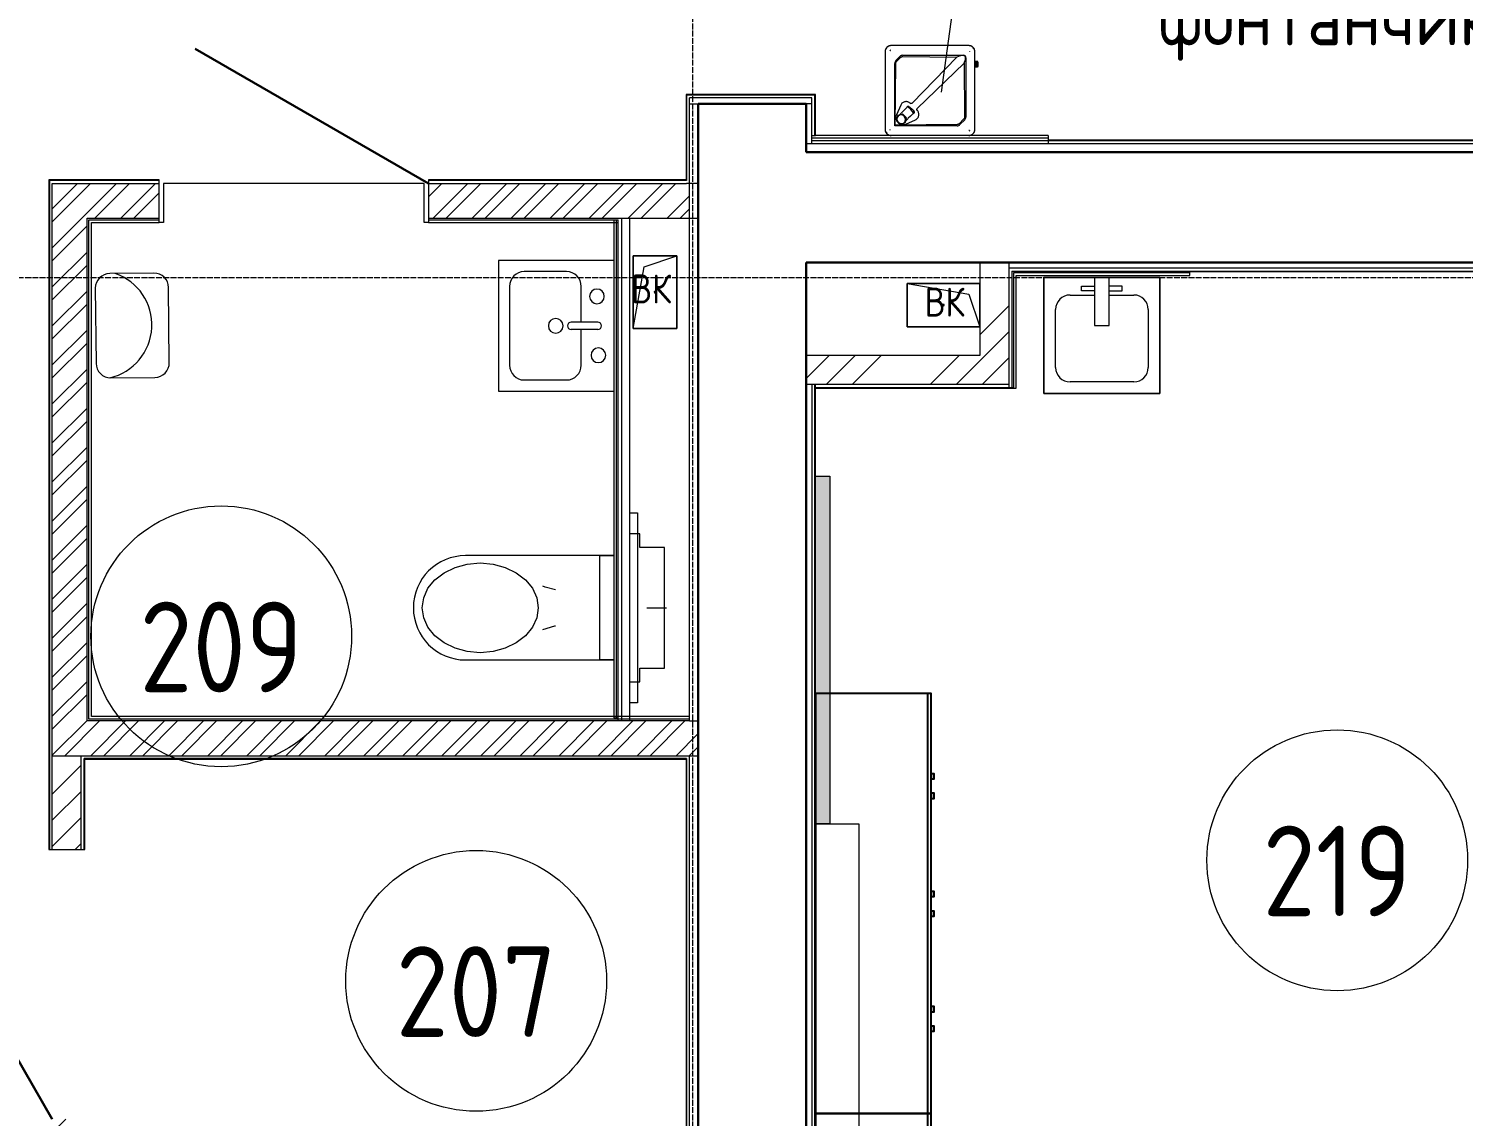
# Model space of a CAD drawing. Header units: millimetres. Extents: x -42533 to 645315, y 3457 to 82611.
# Drawn here: x 155197 to 160149, y 36896 to 40650 of the extents above; entities that cross this region are included whole.
import ezdxf

# ---------------------------------------------------------------- set-up
doc = ezdxf.new("R2010")
doc.units = ezdxf.units.MM
doc.linetypes.add('ADSK_Линия сетки', pattern=[25, 20, -2.5, 0, -2.5])
for name, color, linetype, lineweight in [('Аннотация', 7, 'Continuous', 18), ('Двери', 7, 'Continuous', 9), ('Обобщенные модели', 7, 'Continuous', 18), ('Оси', 253, 'Continuous', 9), ('Перекрытие', 7, 'Continuous', 18), ('Сантехника', 7, 'Continuous', 18), ('Стены внутренние', 7, 'Continuous', 18), ('Стены наружные', 7, 'Continuous', 18), ('Стены несущие', 7, 'Continuous', 30), ('Стены отделка', 7, 'Continuous', 30), ('Стены штриховка', 7, 'Continuous', 9), ('ТХ', 5, 'Continuous', 0), ('ШТРИХОВКА', 252, 'Continuous', 15)]:
    doc.layers.add(name, color=color, linetype=linetype, lineweight=lineweight)
doc.layers.add('Линии', color=7, linetype='Continuous', lineweight=9, true_color=0x00a600)
doc.layers.add('ЭОМ_Лотки рабочие', color=5, linetype='Continuous')
doc.styles.add('GOST Common', font='GOST_Common.ttf', dxfattribs={"width": 0.9, "height": 350})
doc.styles.add('GOST Common_4', font='GOST_Common.ttf', dxfattribs={"width": 0.9, "height": 200})
doc.styles.add('GOST Common_5', font='GOST_Common.ttf', dxfattribs={"width": 0.9, "height": 200})
pattern_1 = [(45, (686.36, 338.7), (-269.408, 269.408), []), (45, (776.16, 338.7), (-269.408, 269.408), []), (45, (865.96, 338.7), (-269.408, 269.408), []), (45, (955.77, 338.7), (-269.408, 269.408), [])]

# ---------------------------------------------------------------- blocks, each defined once
blk = doc.blocks.new('Тх 2 этаж')
at = {"lineweight": 0, "true_color": 0x939598}
h = blk.add_hatch(color=252, dxfattribs=at)
h.dxf.hatch_style = 1
h.paths.add_polyline_path([(13948.4, 5623.8), (13998.4, 5623.8), (13998.4, 4423.8), (13948.4, 4423.8)])
at = {"color": 252, "linetype": 'Continuous', "true_color": 0x939598}
for p, q in [((14336.4, 3423.8), (14336.4, 4873.8)), ((14336.4, 1973.8), (14336.4, 3423.8))]:
    blk.add_line(p, q, dxfattribs=at)
at = {"color": 252, "lineweight": 0, "true_color": 0x939598}
blk.add_lwpolyline([(13948.4, 5623.8), (13998.4, 5623.8), (13998.4, 4423.8), (13948.4, 4423.8), (13948.4, 5623.8)], dxfattribs=at)
at = {"color": 252, "linetype": 'Continuous', "true_color": 0x939598}
for points in [[(13948.4, 3423.8), (14348.4, 3423.8), (14348.4, 4873.8), (13948.4, 4873.8)], [(14348.4, 4596.7), (14348.4, 4579.3), (14358.6, 4579.3), (14358.6, 4596.7)], [(14348.4, 4529), (14348.4, 4511.6), (14358.6, 4511.6), (14358.6, 4529)], [(14348.4, 4189.7), (14348.4, 4172.3), (14358.6, 4172.3), (14358.6, 4189.7)], [(14348.4, 4122), (14348.4, 4104.6), (14358.6, 4104.6), (14358.6, 4122)], [(14348.4, 3792.8), (14348.4, 3775.4), (14358.6, 3775.4), (14358.6, 3792.8)], [(14348.4, 3725.1), (14348.4, 3707.7), (14358.6, 3707.7), (14358.6, 3725.1)], [(13948.4, 1973.8), (14348.4, 1973.8), (14348.4, 3423.8), (13948.4, 3423.8)]]:
    blk.add_lwpolyline(points, close=True, dxfattribs=at)
at = {"color": 252, "linetype": 'Continuous', "lineweight": 5, "true_color": 0x939598}
blk.add_lwpolyline([(14098.4, 4423.8), (14098.4, 2423.8), (13948.4, 2423.8), (13948.4, 4423.8)], close=True, dxfattribs=at)
at = {"layer": 'ТХ', "color": 252, "true_color": 0x939598}
blk.add_lwpolyline([(11718.4, 6014.8), (11715.9, 6274.6, 0.414214), (11665.4, 6324.1), (11512.6, 6322.6, 0.414214), (11463, 6272.2), (11465.6, 6012.4, 0.414214), (11516.1, 5962.9), (11668.9, 5964.4, 0.414214)], format="xyb", close=True, dxfattribs=at)
blk.add_arc((11470.5, 6145.5), 187.6, 283.2113, 70.9424, dxfattribs=at)
blk = doc.blocks.new('План 2 этажа')
h = blk.add_hatch()
h.set_pattern_fill('ANSI32', color=8, scale=10)
h.set_pattern_definition([(45, (686.36, 338.7), (-67.3519, 67.3519), []), (45, (731.26, 338.7), (-67.3519, 67.3519), [])])
h.paths.add_polyline_path([(5744.888, 8838.7), (5993.675, 8838.7), (5993.675, 8958.7), (5624.888, 8958.7), (5624.888, 6983.784), (7854.492, 6983.784), (7854.492, 7103.784), (7824.492, 7103.784), (5744.888, 7103.784)])
h.paths.add_polyline_path([(7824.492, 8958.7), (6923.675, 8958.7), (6923.675, 8838.7), (7824.492, 8838.7)], flags=17)
h = blk.add_hatch()
h.set_pattern_fill('ANSI34', color=8, scale=20)
h.set_pattern_definition(pattern_1)
h.paths.add_polyline_path([(8926.955, 8686.342), (8826.955, 8686.342), (8826.955, 8364.7), (8226.955, 8364.7), (8226.955, 8264.7), (8926.955, 8264.7)])
at = {"layer": 'Стены внутренние'}
h = blk.add_hatch(dxfattribs=at)
h.set_pattern_fill('ANSI34', color=8, scale=20, style=0)
h.set_pattern_definition(pattern_1)
h.paths.add_polyline_path([(5724.888, 5730.2), (5624.888, 5730.2), (5624.888, 4414.757), (5724.888, 4414.757)])
h.paths.add_polyline_path([(5724.888, 6983.784), (5624.888, 6983.784), (5624.888, 6660.2), (5724.888, 6660.2)])
at = {"layer": 'Аннотация', "color": 8}
blk.add_line((8694.077, 9273.397), (8775.577, 9872.387), dxfattribs=at)
at = {"layer": 'Двери', "color": 8, "lineweight": 30}
for p, q in [((6923.675, 8958.7), (6118.271, 9423.7)), ((5624.888, 5730.2), (5159.888, 6535.603))]:
    blk.add_line(p, q, dxfattribs=at)
at = {"layer": 'Линии', "color": 8}
for centre in [(6208.22, 7396.05), (10060.178, 6623.044), (7088.055, 6206.816)]:
    blk.add_circle(centre, 450, dxfattribs=at)
at = {"layer": 'Обобщенные модели', "color": 8}
for p, q in [((7630.444, 8458.7), (7630.444, 8708.7)), ((7630.444, 8708.7), (7780.444, 8708.7)), ((7780.444, 8708.7), (7630.444, 8708.7)), ((7630.444, 8708.7), (7630.444, 8458.7)), ((7630.444, 8458.7), (7667.944, 8671.2)), ((7667.944, 8671.2), (7780.444, 8708.7)), ((7780.444, 8708.7), (7780.444, 8458.7)), ((7780.444, 8458.7), (7780.444, 8708.7)), ((8576.357, 8463.9), (8576.357, 8613.9)), ((8576.357, 8613.9), (8826.357, 8613.9)), ((8576.357, 8613.9), (8788.857, 8576.4)), ((8826.357, 8613.9), (8576.357, 8613.9)), ((8576.357, 8613.9), (8576.357, 8463.9)), ((8788.857, 8576.4), (8826.357, 8463.9)), ((8826.357, 8613.9), (8826.357, 8463.9)), ((8826.357, 8463.9), (8826.357, 8613.9)), ((7780.444, 8458.7), (7630.444, 8458.7)), ((7630.444, 8458.7), (7780.444, 8458.7)), ((8826.357, 8463.9), (8576.357, 8463.9)), ((8576.357, 8463.9), (8826.357, 8463.9))]:
    blk.add_line(p, q, dxfattribs=at)
for centre, start, end in [((7705.444, 8583.7), 0, 180), ((7705.444, 8583.7), 180, 0), ((7705.444, 8583.7), 60, 165), ((7705.444, 8583.7), 195, 270), ((7705.444, 8583.7), 300, 0), ((8701.357, 8538.9), 90, 270), ((8701.357, 8538.9), 105, 180), ((8701.357, 8538.9), 210, 270), ((8701.357, 8538.9), 270, 90), ((8701.357, 8538.9), 330, 75)]:
    blk.add_arc(centre, 2.5, start, end, dxfattribs=at)
at = {"layer": 'Оси', "color": 8, "linetype": 'ADSK_Линия сетки'}
for p, q in [((7835.923, -4690.674), (7835.923, 22196.433)), ((-9428.371, 8633.7), (56691.21, 8633.7))]:
    blk.add_line(p, q, dxfattribs=at)
at = {"layer": 'Перекрытие', "color": 8}
blk.add_line((6908.675, 8958.7), (6008.675, 8958.7), dxfattribs=at)
for points in [[(6008.675, 8958.7), (6008.675, 8823.7), (5993.675, 8823.7), (5993.675, 8970.7)], [(6923.675, 8970.7), (6923.675, 8823.7), (6908.675, 8823.7), (6908.675, 8958.7)]]:
    blk.add_lwpolyline(points, dxfattribs=at)
at = {"layer": 'Сантехника', "color": 8}
for p, q in [((8499.455, 9413.342), (8499.455, 9145.342)), ((8517.455, 9417.219), (8517.455, 9418.825)), ((8519.256, 9419.074), (8518.081, 9419.074)), ((8519.948, 9416.342), (8518.09, 9416.342)), ((8788.455, 9434.342), (8520.455, 9434.342)), ((8791.455, 9415.707), (8791.455, 9413.849)), ((8809.455, 9145.342), (8809.455, 9413.342)), ((8532.83, 9157.717), (8532.83, 9373.129)), ((8534.717, 9159.604), (8536.614, 9373.129)), ((8536.931, 9383.028), (8550.769, 9396.866)), ((8539.673, 9380.286), (8553.7, 9393.935)), ((8560.668, 9400.967), (8770.205, 9400.967)), ((8560.668, 9396.724), (8747.224, 9394.787)), ((8747.224, 9394.787), (8592.756, 9235.464)), ((8610.823, 9217.396), (8772.198, 9373.841)), ((8759.188, 9399.373), (8747.224, 9394.787)), ((8770.205, 9399.769), (8762.273, 9399.769)), ((8772.198, 9373.841), (8776.862, 9386.007)), ((8772.198, 9373.841), (8773.815, 9187.93)), ((8777.257, 9389.092), (8777.257, 9392.717)), ((8778.455, 9392.514), (8777.257, 9391.316)), ((8777.257, 9391.316), (8778.455, 9392.514)), ((8778.455, 9392.717), (8778.455, 9187.93)), ((8809.501, 9379.37), (8809.501, 9380.844)), ((8809.501, 9379.575), (8809.501, 9378.271)), ((8809.501, 9372.594), (8809.501, 9375.344)), ((8809.501, 9372.044), (8809.501, 9367.644)), ((8809.501, 9372.044), (8809.501, 9367.644)), ((8809.501, 9364.344), (8809.501, 9367.094)), ((8809.501, 9361.416), (8809.501, 9360.112)), ((8809.501, 9358.844), (8809.501, 9360.317)), ((8553.926, 9229.393), (8538.917, 9195.993)), ((8558.551, 9204.651), (8566.491, 9212.59)), ((8578.031, 9224.9), (8575.062, 9221.932)), ((8575.267, 9221.717), (8577.952, 9224.815)), ((8748.242, 9161.861), (8534.717, 9159.604)), ((8542.328, 9191.954), (8538.891, 9176.152)), ((8539.191, 9175.209), (8551.192, 9163.767)), ((8543.72, 9193.549), (8542.569, 9192.398)), ((8558.474, 9196.846), (8542.967, 9192.628)), ((8544.118, 9193.779), (8559.625, 9197.997)), ((8547.859, 9193.959), (8557.016, 9203.116)), ((8552.146, 9163.514), (8567.63, 9167.725)), ((8557.016, 9203.116), (8558.551, 9204.651)), ((8571.422, 9185.159), (8559.428, 9196.593)), ((8560.579, 9197.744), (8572.573, 9186.31)), ((8568.038, 9167.96), (8569.189, 9169.111)), ((8568.285, 9168.415), (8571.721, 9184.216)), ((8578.23, 9181.903), (8569.27, 9172.943)), ((8572.872, 9185.367), (8569.436, 9169.566)), ((8571.132, 9163.748), (8604.55, 9178.727)), ((8579.765, 9183.438), (8578.23, 9181.903)), ((8587.704, 9191.377), (8579.765, 9183.438)), ((8588.595, 9192.269), (8585.3, 9188.974)), ((8599.928, 9202.839), (8596.83, 9200.154)), ((8597.045, 9199.949), (8600.014, 9202.918)), ((8771.135, 9181.251), (8755.142, 9164.817)), ((8774.355, 9178.031), (8758.141, 9161.817)), ((8517.455, 9142.977), (8517.455, 9144.835)), ((8534.717, 9159.604), (8532.83, 9157.717)), ((8748.242, 9157.717), (8532.83, 9157.717)), ((8788.962, 9142.342), (8790.821, 9142.342)), ((8790.829, 9139.61), (8789.654, 9139.61)), ((8791.455, 9141.464), (8791.455, 9139.859)), ((7563.382, 8692.442), (7165.182, 8692.442)), ((7165.182, 8692.442), (7165.182, 8242.442)), ((7563.382, 8692.442), (7165.182, 8692.442)), ((7165.182, 8692.442), (7165.182, 8242.442)), ((7400.082, 8654.342), (7254.082, 8654.342)), ((9447.923, 8633.7), (9047.923, 8633.7)), ((9047.923, 8633.7), (9047.923, 8233.7)), ((9047.923, 8233.7), (9047.923, 8633.7)), ((9047.923, 8633.7), (9447.923, 8633.7)), ((9222.923, 8633.7), (9222.923, 8468.687)), ((9272.923, 8468.687), (9272.923, 8633.7)), ((9447.923, 8233.7), (9447.923, 8633.7)), ((9447.923, 8633.7), (9447.923, 8233.7)), ((7203.282, 8603.542), (7203.282, 8331.342)), ((7450.882, 8480.142), (7450.882, 8603.542)), ((9137.923, 8573.7), (9222.923, 8573.7)), ((9177.923, 8603.7), (9222.923, 8603.7)), ((9177.923, 8588.7), (9177.923, 8603.7)), ((9222.923, 8588.7), (9177.923, 8588.7)), ((9317.923, 8603.7), (9272.923, 8603.7)), ((9272.923, 8588.7), (9317.923, 8588.7)), ((9272.923, 8573.7), (9357.922, 8573.7)), ((9317.923, 8588.7), (9317.923, 8603.7)), ((9087.923, 8323.699), (9087.923, 8523.7)), ((9407.922, 8523.7), (9407.922, 8323.699)), ((7508.032, 8480.142), (7415.982, 8480.142)), ((9222.923, 8468.687), (9272.923, 8468.687)), ((7508.032, 8454.742), (7415.982, 8454.742)), ((7450.882, 8331.342), (7450.882, 8454.742)), ((7254.082, 8280.542), (7400.082, 8280.542)), ((9357.922, 8273.699), (9137.923, 8273.699)), ((7165.182, 8242.442), (7563.382, 8242.442)), ((7165.182, 8242.442), (7563.382, 8242.442)), ((9047.923, 8233.7), (9447.923, 8233.7)), ((9447.923, 8233.7), (9047.923, 8233.7)), ((7618.382, 7821.784), (7644.492, 7821.784)), ((7644.492, 7821.784), (7644.492, 7166.784)), ((7653.492, 7749.284), (7618.382, 7749.284)), ((7653.492, 7702.284), (7653.492, 7749.284)), ((7738.492, 7702.284), (7653.492, 7702.284)), ((7738.492, 7286.284), (7738.492, 7702.284)), ((7563.382, 7674.284), (7051.415, 7674.284)), ((7514.492, 7314.284), (7514.492, 7674.284)), ((7514.492, 7674.284), (7563.382, 7674.284)), ((7676.792, 7494.284), (7744.792, 7494.284)), ((7051.415, 7314.284), (7563.382, 7314.284)), ((7563.382, 7314.284), (7514.492, 7314.284)), ((7653.492, 7286.284), (7738.492, 7286.284)), ((7653.492, 7239.284), (7653.492, 7286.284)), ((7618.382, 7239.284), (7653.492, 7239.284)), ((7644.492, 7166.784), (7618.382, 7166.784))]:
    blk.add_line(p, q, dxfattribs=at)
at = {"layer": 'Сантехника', "color": 8, "lineweight": 9}
for p, q in [((8809.948, 9379.575), (8809.35, 9378.976)), ((8809.35, 9360.711), (8809.948, 9360.112)), ((8810.547, 9378.976), (8809.948, 9379.575)), ((8809.948, 9369.844), (8809.948, 9379.575)), ((8809.948, 9360.112), (8809.948, 9369.844)), ((8809.948, 9360.112), (8810.547, 9360.711)), ((8811.145, 9379.575), (8810.547, 9378.976)), ((8810.547, 9369.844), (8810.547, 9378.976)), ((8810.547, 9360.711), (8810.547, 9369.844)), ((8810.547, 9360.711), (8811.145, 9360.112)), ((8811.744, 9378.976), (8811.145, 9379.575)), ((8811.145, 9369.844), (8811.145, 9379.575)), ((8811.145, 9360.112), (8811.145, 9369.844)), ((8811.145, 9360.112), (8811.744, 9360.711)), ((8812.343, 9379.575), (8811.744, 9378.976)), ((8811.744, 9369.844), (8811.744, 9378.976)), ((8811.744, 9360.711), (8811.744, 9369.844)), ((8811.744, 9360.711), (8812.343, 9360.112)), ((8812.941, 9378.976), (8812.343, 9379.575)), ((8812.343, 9369.844), (8812.343, 9379.575)), ((8812.343, 9360.112), (8812.343, 9369.844)), ((8812.343, 9360.112), (8812.941, 9360.711)), ((8813.54, 9379.575), (8812.941, 9378.976)), ((8812.941, 9369.844), (8812.941, 9378.976)), ((8812.941, 9360.711), (8812.941, 9369.844)), ((8812.941, 9360.711), (8813.54, 9360.112)), ((8814.138, 9378.976), (8813.54, 9379.575)), ((8813.54, 9369.844), (8813.54, 9379.575)), ((8813.54, 9360.112), (8813.54, 9369.844)), ((8813.54, 9360.112), (8814.138, 9360.711)), ((8814.737, 9379.575), (8814.138, 9378.976)), ((8814.138, 9369.844), (8814.138, 9378.976)), ((8814.138, 9360.711), (8814.138, 9369.844)), ((8814.138, 9360.711), (8814.737, 9360.112)), ((8815.335, 9378.976), (8814.737, 9379.575)), ((8814.737, 9369.844), (8814.737, 9379.575)), ((8814.737, 9360.112), (8814.737, 9369.844)), ((8814.737, 9360.112), (8815.335, 9360.711)), ((8815.934, 9379.575), (8815.335, 9378.976)), ((8815.335, 9369.844), (8815.335, 9378.976)), ((8815.335, 9360.711), (8815.335, 9369.844)), ((8815.335, 9360.711), (8815.934, 9360.112)), ((8816.533, 9378.976), (8815.934, 9379.575)), ((8815.934, 9369.844), (8815.934, 9379.575)), ((8815.934, 9360.112), (8815.934, 9369.844)), ((8815.934, 9360.112), (8816.533, 9360.711)), ((8817.131, 9379.575), (8816.533, 9378.976)), ((8816.533, 9369.844), (8816.533, 9378.976)), ((8816.533, 9360.711), (8816.533, 9369.844)), ((8816.533, 9360.711), (8817.131, 9360.112)), ((8817.73, 9378.976), (8817.131, 9379.575)), ((8817.131, 9369.844), (8817.131, 9379.575)), ((8817.131, 9360.112), (8817.131, 9369.844)), ((8817.131, 9360.112), (8817.73, 9360.711)), ((8818.328, 9379.575), (8817.73, 9378.976)), ((8817.73, 9369.844), (8817.73, 9378.976)), ((8817.73, 9360.711), (8817.73, 9369.844)), ((8817.73, 9360.711), (8818.328, 9360.112)), ((8818.927, 9378.976), (8818.328, 9379.575)), ((8818.328, 9369.844), (8818.328, 9379.575)), ((8818.328, 9360.112), (8818.328, 9369.844)), ((8818.328, 9360.112), (8818.927, 9360.711)), ((8819.526, 9379.575), (8818.927, 9378.976)), ((8818.927, 9369.844), (8818.927, 9378.976)), ((8818.927, 9360.711), (8818.927, 9369.844)), ((8818.927, 9360.711), (8819.526, 9360.112)), ((8819.526, 9369.844), (8819.526, 9379.575)), ((8819.526, 9377.344), (8819.526, 9369.844)), ((8819.526, 9369.844), (8819.526, 9362.344)), ((8819.526, 9360.112), (8819.526, 9369.844))]:
    blk.add_line(p, q, dxfattribs=at)
at = {"layer": 'Сантехника', "color": 8, "flags": 128}
for points in [[(8520.455, 9434.342), (8519.615, 9434.325), (8518.777, 9434.275), (8517.941, 9434.191), (8517.11, 9434.074), (8516.283, 9433.923), (8515.463, 9433.74), (8514.652, 9433.524), (8513.849, 9433.276), (8513.057, 9432.996), (8512.277, 9432.684), (8511.51, 9432.342), (8510.758, 9431.969), (8510.021, 9431.566), (8509.3, 9431.134), (8508.598, 9430.674), (8507.914, 9430.186), (8507.251, 9429.671), (8506.608, 9429.13), (8505.988, 9428.563), (8505.391, 9427.973), (8504.818, 9427.359), (8504.27, 9426.722), (8503.748, 9426.064), (8503.252, 9425.386), (8502.784, 9424.688), (8502.345, 9423.973), (8501.934, 9423.24), (8501.553, 9422.491), (8501.202, 9421.728), (8500.882, 9420.951), (8500.594, 9420.163), (8500.337, 9419.363), (8500.112, 9418.554), (8499.92, 9417.736), (8499.761, 9416.911), (8499.635, 9416.081), (8499.542, 9415.246), (8499.482, 9414.408), (8499.456, 9413.569), (8499.455, 9413.342)], [(8809.455, 9413.342), (8809.438, 9414.182), (8809.388, 9415.02), (8809.304, 9415.856), (8809.187, 9416.688), (8809.037, 9417.514), (8808.853, 9418.334), (8808.637, 9419.145), (8808.389, 9419.948), (8808.109, 9420.74), (8807.797, 9421.52), (8807.455, 9422.287), (8807.082, 9423.039), (8806.679, 9423.776), (8806.248, 9424.497), (8805.787, 9425.199), (8805.299, 9425.883), (8804.784, 9426.547), (8804.243, 9427.189), (8803.677, 9427.809), (8803.086, 9428.406), (8802.472, 9428.979), (8801.835, 9429.527), (8801.177, 9430.05), (8800.499, 9430.545), (8799.802, 9431.013), (8799.086, 9431.452), (8798.353, 9431.863), (8797.605, 9432.244), (8796.841, 9432.595), (8796.065, 9432.915), (8795.276, 9433.203), (8794.476, 9433.46), (8793.667, 9433.685), (8792.849, 9433.877), (8792.025, 9434.036), (8791.194, 9434.163), (8790.359, 9434.255), (8789.521, 9434.315), (8788.682, 9434.341), (8788.455, 9434.342)], [(8762.273, 9399.769), (8761.673, 9399.757), (8761.074, 9399.72), (8760.503, 9399.66), (8759.983, 9399.58), (8759.539, 9399.483), (8759.188, 9399.373)], [(8776.862, 9386.007), (8776.971, 9386.357), (8777.068, 9386.802), (8777.148, 9387.321), (8777.208, 9387.893), (8777.245, 9388.492), (8777.257, 9389.092)], [(8577.952, 9224.815), (8578.32, 9225.122), (8578.79, 9225.298), (8579.336, 9225.334), (8579.927, 9225.228), (8580.531, 9224.985)], [(8580.531, 9224.985), (8586.416, 9221.335), (8591.811, 9216.697), (8596.448, 9211.303), (8600.099, 9205.418)], [(8600.099, 9205.418), (8600.341, 9204.814), (8600.448, 9204.222), (8600.411, 9203.677), (8600.235, 9203.207), (8599.928, 9202.839)], [(8499.455, 9145.342), (8499.472, 9144.502), (8499.522, 9143.664), (8499.606, 9142.828), (8499.723, 9141.996), (8499.874, 9141.17), (8500.057, 9140.35), (8500.273, 9139.538), (8500.521, 9138.736), (8500.801, 9137.944), (8501.113, 9137.164), (8501.455, 9136.397), (8501.828, 9135.645), (8502.231, 9134.907), (8502.663, 9134.187), (8503.123, 9133.484), (8503.611, 9132.801), (8504.126, 9132.137), (8504.667, 9131.495), (8505.234, 9130.875), (8505.824, 9130.277), (8506.438, 9129.704), (8507.075, 9129.156), (8507.733, 9128.634), (8508.411, 9128.139), (8509.109, 9127.671), (8509.825, 9127.231), (8510.557, 9126.821), (8511.306, 9126.44), (8512.069, 9126.089), (8512.846, 9125.769), (8513.634, 9125.48), (8514.434, 9125.224), (8515.244, 9124.999), (8516.061, 9124.807), (8516.886, 9124.647), (8517.716, 9124.521), (8518.551, 9124.428), (8519.389, 9124.369), (8520.228, 9124.343)], [(8788.455, 9124.342), (8789.295, 9124.359), (8790.133, 9124.409), (8790.969, 9124.493), (8791.801, 9124.61), (8792.627, 9124.761), (8793.447, 9124.944), (8794.259, 9125.16), (8795.061, 9125.408), (8795.853, 9125.688), (8796.633, 9126), (8797.4, 9126.342), (8798.153, 9126.715), (8798.89, 9127.118), (8799.61, 9127.55), (8800.313, 9128.01), (8800.996, 9128.498), (8801.66, 9129.013), (8802.302, 9129.554), (8802.923, 9130.12), (8803.52, 9130.711), (8804.093, 9131.325), (8804.641, 9131.962), (8805.163, 9132.62), (8805.658, 9133.298), (8806.126, 9133.996), (8806.566, 9134.711), (8806.976, 9135.444), (8807.357, 9136.193), (8807.708, 9136.956), (8808.028, 9137.732), (8808.317, 9138.521), (8808.574, 9139.321), (8808.798, 9140.13), (8808.99, 9140.948), (8809.15, 9141.773), (8809.276, 9142.603), (8809.369, 9143.438), (8809.428, 9144.276), (8809.454, 9145.115), (8809.455, 9145.342)], [(6901.992, 7494.284), (6907.006, 7528.774), (6921.798, 7561.536), (6945.625, 7590.925), (6977.294, 7615.468), (7015.215, 7633.934), (7057.488, 7645.398), (7101.992, 7649.284), (7146.496, 7645.398), (7188.769, 7633.934), (7226.69, 7615.468), (7258.358, 7590.925), (7282.186, 7561.536), (7296.977, 7528.774), (7301.992, 7494.284)], [(7362.268, 7556.023), (7326.849, 7565.944), (7318.219, 7569.279)], [(7301.992, 7494.284), (7296.977, 7459.793), (7282.186, 7427.032), (7258.358, 7397.643), (7226.69, 7373.1), (7188.769, 7354.634), (7146.496, 7343.17), (7101.992, 7339.284), (7057.488, 7343.17), (7015.215, 7354.634), (6977.294, 7373.1), (6945.625, 7397.643), (6921.798, 7427.032), (6907.006, 7459.793), (6901.992, 7494.284)], [(7318.219, 7419.288), (7359.62, 7432.008), (7362.268, 7432.544)]]:
    blk.add_lwpolyline(points, dxfattribs=at)
at = {"layer": 'Сантехника', "color": 8}
for centre, radius, start, end in [((8520.455, 9413.342), 21, 140.283995, 180), ((8520.455, 9413.342), 21, 113.677097, 134.538527), ((8520.455, 9413.342), 21, 102.50393, 111.373714), ((8520.455, 9413.342), 21, 90, 97.617157), ((8788.455, 9413.342), 21, 50.283995, 90), ((8788.455, 9413.342), 21, 23.677097, 45.461473), ((8793.955, 9416.336), 13, 32.034613, 42.060084), ((8788.455, 9413.342), 21, 12.50393, 21.373714), ((8788.455, 9413.342), 21, 0, 7.617157), ((8546.83, 9373.129), 14, 135, 180), ((8560.668, 9386.967), 14, 90, 135), ((8770.205, 9392.717), 8.25, 0, 90), ((8770.205, 9392.717), 7.052, 0, 90), ((8748.242, 9171.717), 14, 270, 315), ((8764.455, 9187.93), 14, 315, 0), ((8520.455, 9145.342), 21, 180, 187.617157), ((8520.455, 9145.342), 21, 192.50393, 201.373714), ((8520.455, 9145.342), 21, 203.677097, 225.814992), ((8514.955, 9142.347), 13, 212.034613, 222.060084), ((8520.455, 9145.342), 21, 230.283995, 270), ((8788.455, 9145.342), 21, 270, 277.617157), ((8788.455, 9145.342), 21, 282.50393, 291.373714), ((8788.455, 9145.342), 21, 293.677097, 315.814992), ((8788.455, 9145.342), 21, 320.283995, 0), ((7254.082, 8603.542), 50.8, 90, 180), ((7400.082, 8603.542), 50.8, 0, 90), ((7504.953, 8569.042), 25.4, 90, 270), ((7504.953, 8569.042), 25.4, 270, 90), ((9137.923, 8523.7), 50, 90, 180), ((9357.922, 8523.7), 50, 0, 90), ((7362.837, 8467.442), 25.4, 90, 270), ((7362.837, 8467.442), 25.4, 270, 90), ((7415.982, 8467.442), 12.7, 90, 270), ((7508.032, 8467.442), 12.7, 270, 90), ((7510.15, 8365.842), 25.4, 90, 270), ((7510.15, 8365.842), 25.4, 270, 90), ((7254.082, 8331.342), 50.8, 180, 270), ((7400.082, 8331.342), 50.8, 270, 0), ((9137.923, 8323.699), 50, 180, 270), ((9357.922, 8323.699), 50, 270, 0), ((7051.415, 7494.284), 180, 90, 270)]:
    blk.add_arc(centre, radius, start, end, dxfattribs=at)
for centre, major_axis, ratio, start_param, end_param in [((8335.588, 9443.493), (230.903, -230.903), 0.66913061, 0, 0.05747221), ((8577.183, 9219.81), (2.121, -2.121), 0.66913061, 2.01620352, 3.19906486), ((8573.621, 9198.508), (22.71, -22.71), 0.66913061, 1.12538914, 2.01620352), ((8555.313, 9180.2), (10.891, -10.891), 0.95105652, 1.57079633, 4.71238898), ((8539.845, 9175.899), (0.707, -0.707), 0.95105652, 3.6902718, 4.73746935), ((8543.26, 9191.708), (0.691, -0.691), 0.95105652, 2.64307425, 3.6902718), ((8555.313, 9180.2), (10.891, -10.891), 0.95105652, 4.71238898, 7.85398163), ((8551.847, 9164.457), (0.707, -0.707), 0.95105652, 4.73746935, 5.7846669), ((8558.774, 9195.903), (0.707, -0.707), 0.95105652, 1.5958767, 2.64307425), ((8559.925, 9197.054), (0.707, -0.707), 0.95105652, 1.5958767, 2.64307425), ((8567.331, 9168.667), (0.707, -0.707), 0.95105652, 5.7846669, 6.83186445), ((8570.767, 9184.469), (0.707, -0.707), 0.95105652, 0.54867915, 1.5958767), ((8571.918, 9185.62), (0.707, -0.707), 0.95105652, 0.54867915, 1.5958767), ((8818.606, 8960.474), (230.903, -230.903), 0.66913061, 3.08412044, 3.14159265), ((8594.923, 9202.07), (2.121, -2.121), 0.66913061, 6.2257131, 7.40857445)]:
    blk.add_ellipse(centre, major_axis=major_axis, ratio=ratio, start_param=start_param, end_param=end_param, dxfattribs=at)
for points in [[(8536.614, 9373.129), (8536.626, 9374.037), (8536.869, 9375.778), (8537.934, 9378.27), (8539.025, 9379.649), (8539.673, 9380.286)], [(8553.7, 9393.935), (8554.329, 9394.542), (8555.686, 9395.558), (8558.109, 9396.529), (8559.793, 9396.729), (8560.668, 9396.724)], [(8586.009, 9235.389), (8584.846, 9236.53), (8582.338, 9238.474), (8577.91, 9240.439), (8573.164, 9241.281), (8568.351, 9240.968), (8563.754, 9239.515), (8559.64, 9237.014), (8556.229, 9233.584), (8554.596, 9230.871), (8553.926, 9229.393)], [(8604.55, 9178.727), (8606.028, 9179.395), (8608.739, 9181.022), (8612.17, 9184.417), (8614.68, 9188.514), (8616.15, 9193.094), (8616.488, 9197.894), (8615.681, 9202.633), (8613.755, 9207.064), (8611.841, 9209.581), (8610.717, 9210.751)], [(8755.142, 9164.817), (8754.529, 9164.193), (8753.2, 9163.141), (8750.799, 9162.111), (8749.118, 9161.874), (8748.242, 9161.861)], [(8773.815, 9187.93), (8773.818, 9187.091), (8773.624, 9185.476), (8772.692, 9183.154), (8771.717, 9181.854), (8771.135, 9181.251)]]:
    blk.add_open_spline(points, degree=3, dxfattribs=at)
for points, knots in [([(8592.756, 9235.464), (8592.16, 9234.854), (8591.068, 9234.207), (8589.4, 9233.964), (8587.727, 9234.169), (8586.619, 9234.793), (8586.009, 9235.389)], [-1, -1, -1, -1, -0.66666667, -0.5, -0.33333333, 0, 0, 0, 0]), ([(8610.717, 9210.751), (8610.136, 9211.356), (8609.531, 9212.45), (8609.34, 9214.098), (8609.585, 9215.738), (8610.224, 9216.811), (8610.823, 9217.396)], [-1, -1, -1, -1, -0.66666667, -0.5, -0.33333333, 0, 0, 0, 0]), ([(8538.917, 9195.993), (8538.104, 9194.166), (8536.943, 9190.444), (8536.544, 9183.937), (8537.524, 9179.502), (8538.438, 9177.151)], [-1, -1, -1, -1, -0.9, -0.8, -0.671410771, -0.671410771, -0.671410771, -0.671410771]), ([(8539.536, 9174.726), (8539.773, 9174.271), (8541.947, 9170.401), (8545.797, 9166.551), (8550.011, 9164.295), (8550.778, 9163.934)], [-0.626162496, -0.626162496, -0.626162496, -0.626162496, -0.6, -0.4, -0.356813529, -0.356813529, -0.356813529, -0.356813529]), ([(8552.085, 9163.365), (8552.679, 9163.127), (8555.132, 9162.254), (8559.649, 9161.422), (8565.589, 9161.781), (8569.307, 9162.937), (8571.132, 9163.748)], [-0.332613361, -0.332613361, -0.332613361, -0.332613361, -0.3, -0.2, -0.1, 0, 0, 0, 0])]:
    blk.add_open_spline(points, degree=3, knots=knots, dxfattribs=at)
at = {"layer": 'Стены наружные', "color": 8}
for p, q in [((5734.888, 6660.2), (5734.888, 6973.784)), ((5736.888, 6660.2), (5736.888, 6971.784))]:
    blk.add_line(p, q, dxfattribs=at)
at = {"layer": 'Стены несущие', "color": 8}
for p, q in [((8226.955, 9233.7), (7854.492, 9233.7)), ((7854.492, 9233.7), (7854.492, 859.798)), ((8226.955, 9066.342), (8226.955, 9233.7)), ((8226.955, 9066.342), (10545.818, 9066.342)), ((9005.818, 8686.342), (8226.955, 8686.342)), ((8226.955, 2736.931), (8226.955, 8686.342)), ((8226.955, 8666.386), (8226.955, 2736.931)), ((14224.555, 8686.342), (9005.818, 8686.342))]:
    blk.add_line(p, q, dxfattribs=at)
at = {"layer": 'Стены отделка', "color": 8, "lineweight": 9}
for p, q in [((7812.492, 9263.7), (7812.492, 8970.7)), ((8256.955, 9265.7), (7814.492, 9265.7)), ((8258.955, 9124.342), (8258.955, 9263.7)), ((8246.955, 9253.7), (7824.492, 9253.7)), ((7824.492, 7103.784), (7824.492, 9253.7)), ((7824.492, 9233.7), (7854.492, 9233.7)), ((8246.955, 9233.7), (8226.955, 9233.7)), ((8246.955, 9096.342), (8246.955, 9233.7)), ((9061.955, 9124.342), (8258.955, 9124.342)), ((9061.955, 9124.342), (9061.955, 9096.342)), ((8226.955, 9096.342), (10545.818, 9096.342)), ((14224.555, 9108.342), (9061.955, 9108.342)), ((5612.888, 8968.7), (5612.888, 6660.2)), ((5993.675, 8970.7), (5614.888, 8970.7)), ((7812.492, 8970.7), (6923.675, 8970.7)), ((7854.492, 8958.7), (7814.492, 8958.7)), ((6923.675, 8838.7), (7854.492, 8838.7)), ((6923.675, 8832.7), (7578.382, 8832.7)), ((6923.675, 8823.7), (7578.382, 8823.7)), ((7563.382, 8832.7), (7563.382, 7114.284)), ((7578.382, 7103.784), (7578.382, 8832.7)), ((7618.382, 7103.784), (7618.382, 8808.7)), ((8826.955, 8686.342), (8826.955, 8364.7)), ((8926.955, 8686.342), (8926.955, 8254.7)), ((10545.818, 8666.342), (8926.955, 8666.342)), ((8951.955, 8641.342), (9551.955, 8641.342)), ((8951.955, 8252.7), (8951.955, 8641.342)), ((9551.955, 8654.342), (14224.555, 8654.342)), ((9551.955, 8641.342), (9551.955, 8654.342)), ((8826.955, 8364.7), (8226.955, 8364.7)), ((8926.955, 8264.7), (8226.955, 8264.7)), ((8246.955, 8264.7), (8246.955, 2736.931)), ((8258.955, 2948.931), (8258.955, 8264.7)), ((8258.955, 8252.7), (8951.955, 8252.7)), ((7824.492, 7103.784), (5744.888, 7103.784)), ((7824.492, 7109.784), (5750.888, 7109.784)), ((7824.492, 7118.784), (5759.888, 7118.784)), ((7563.382, 7114.284), (7578.382, 7114.284)), ((5624.888, 6983.784), (7854.492, 6983.784)), ((7824.492, 4414.757), (7824.492, 6983.784)), ((5736.888, 6971.784), (7812.492, 6971.784)), ((7812.492, 6971.784), (7812.492, 4426.757)), ((5612.888, 6660.2), (5736.888, 6660.2))]:
    blk.add_line(p, q, dxfattribs=at)
for points in [[(5744.888, 7103.784), (5744.888, 8838.7), (5993.675, 8838.7)], [(5750.888, 7109.784), (5750.888, 8832.7), (5993.675, 8832.7)], [(5759.888, 7118.784), (5759.888, 8823.7), (5993.675, 8823.7)]]:
    blk.add_lwpolyline(points, dxfattribs=at)
at = {"layer": 'Стены штриховка', "color": 8}
for p, q in [((7814.492, 9265.7), (7812.492, 9265.7)), ((7812.492, 9265.7), (7812.492, 9263.7)), ((8258.955, 9263.7), (7812.492, 9263.7)), ((7814.492, 9265.7), (7814.492, 8968.7)), ((8256.955, 9124.342), (8256.955, 9265.7)), ((8258.955, 9265.7), (8256.955, 9265.7)), ((8258.955, 9263.7), (8258.955, 9265.7)), ((8246.955, 9233.7), (8246.955, 9253.7)), ((8246.955, 9124.342), (8258.955, 9124.342)), ((9061.955, 9115.342), (8246.955, 9115.342)), ((14224.555, 9106.342), (8246.955, 9106.342)), ((5614.888, 8970.7), (5612.888, 8970.7)), ((5612.888, 8970.7), (5612.888, 8968.7)), ((5993.675, 8968.7), (5612.888, 8968.7)), ((5614.888, 8970.7), (5614.888, 6660.2)), ((7814.492, 8968.7), (6923.675, 8968.7)), ((6923.675, 8958.7), (7814.492, 8958.7)), ((7572.382, 7114.284), (7572.382, 8832.7)), ((7591.382, 7103.784), (7591.382, 8838.7)), ((7618.382, 8633.7), (7618.382, 8838.7)), ((8936.955, 8656.342), (14236.555, 8656.342)), ((8936.955, 8656.342), (8936.955, 8254.7)), ((9551.955, 8650.342), (8942.955, 8650.342)), ((8942.955, 8650.342), (8942.955, 8252.7)), ((9551.955, 8656.342), (9551.955, 8654.342)), ((8256.955, 2946.931), (8256.955, 8266.7)), ((8256.955, 8254.7), (8942.955, 8254.7)), ((7824.492, 7103.784), (7854.492, 7103.784)), ((5724.888, 6660.2), (5724.888, 6983.784)), ((7814.492, 6973.784), (5734.888, 6973.784)), ((7814.492, 6973.784), (7814.492, 4424.757))]:
    blk.add_line(p, q, dxfattribs=at)
blk.add_lwpolyline([(5624.888, 6660.2), (5624.888, 8958.7), (5993.675, 8958.7)], dxfattribs=at)
at = {"layer": 'ЭОМ_Лотки рабочие'}
blk.add_blockref('Тх 2 этаж', (-5689.424, 2325.176), dxfattribs=at)
at = {"layer": 'Аннотация', "color": 8, "attachment_point": 1, "line_spacing_factor": 1.022766}
for s, insert, char_height, width, style in [('\\pxt1.8,3.6,5.4,7.2,9,10.8,12.6,14.4,16.2,18,19.8,21.6,23.4,25.2,27,28.8,30.6,32.4,34.2,36,37.8,39.6,41.4,43.2,45,46.8,48.6,50.4,52.2,54,55.8,57.6;{Питьевой фонтанчик}', (9443.168, 9976.511), 200, 1619.1, 'GOST Common_4'), ('\\pxt3.6,7.2,10.8,14.4,18,21.6,25.2,28.8,32.4,36,39.6,43.2,46.8,50.4,54,57.6,61.2,64.8,68.4,72,75.6,79.2,82.8,86.4,90,93.6,97.2,100.8,104.4,108,111.6,115.2;{ВК}', (7623.196, 8644.859), 100, 156.348, 'GOST Common_5'), ('\\pxt3.6,7.2,10.8,14.4,18,21.6,25.2,28.8,32.4,36,39.6,43.2,46.8,50.4,54,57.6,61.2,64.8,68.4,72,75.6,79.2,82.8,86.4,90,93.6,97.2,100.8,104.4,108,111.6,115.2;{ВК}', (8635.841, 8599.449), 100, 156.348, 'GOST Common_5')]:
    blk.add_mtext(s, dxfattribs=dict(at, insert=insert, char_height=char_height, width=width, style=style))
at = {"layer": 'Аннотация', "color": 8, "lineweight": 9, "char_height": 312.5, "width": 520.21112, "attachment_point": 5, "line_spacing_factor": 1.022766, "style": 'GOST Common'}
for s, insert in [('209', (6208.22, 7359.102)), ('219', (10060.178, 6586.096)), ('207', (7088.055, 6169.868))]:
    blk.add_mtext(s, dxfattribs=dict(at, insert=insert))

msp = doc.modelspace()

# ---------------------------------------------------------------- block references
at = {"layer": 'ШТРИХОВКА'}
msp.add_blockref('План 2 этажа', (149653.4, 31156.8), dxfattribs=at)

doc.saveas('drawing.dxf')
